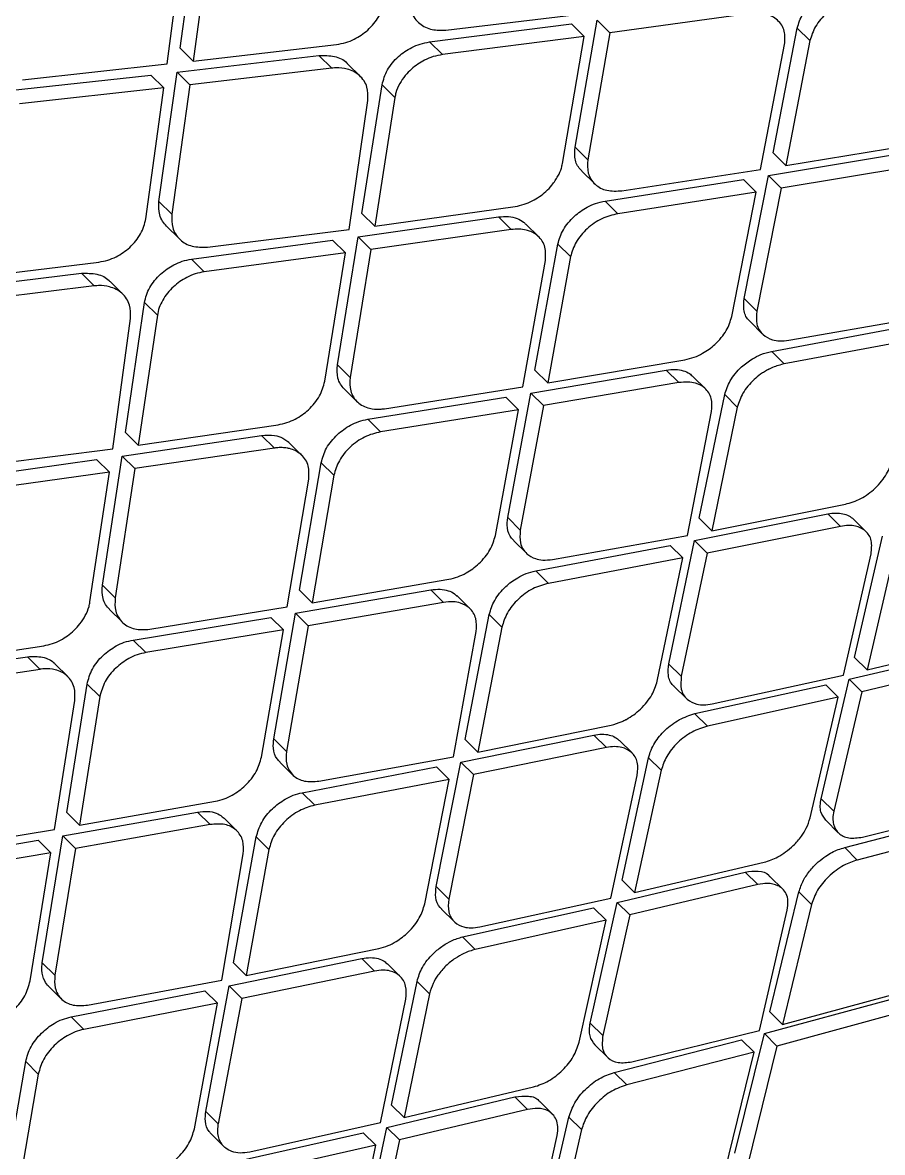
# Model space of a CAD drawing. Extents: x 525 to 613, y 487 to 635.
# Drawn here: x 538.042 to 538.995, y 581.529 to 582.781 of the extents above; entities that cross this region are included whole.
import ezdxf

# ---------------------------------------------------------------- set-up
doc = ezdxf.new("R2010")
doc.units = 0
doc.header["$MEASUREMENT"] = 0
doc.layers.add('1', color=4, linetype='Continuous')
doc.layers.add('STD TEST', color=3, linetype='Continuous')

# ---------------------------------------------------------------- blocks, each defined once
blk = doc.blocks.new('2023 VANGUARD')
at = {"layer": '1', "color": 3, "linetype": 'Continuous', "lineweight": 25}
for p, q in [((-30.7432, -9.9384), (-30.7238, -9.7928)), ((-30.7579, -9.9557), (-30.7387, -9.8099)), ((-30.7094, -9.8069), (-30.7289, -9.9525)), ((-30.4488, -9.9182), (-30.291, -9.8996)), ((-30.1108, -9.9), (-30.2669, -9.9214)), ((-30.4668, -9.9314), (-30.3095, -9.9112)), ((-30.2953, -9.9252), (-30.3095, -9.9112)), ((-30.3055, -10.0481), (-30.281, -9.9074)), ((-30.2669, -9.9214), (-30.281, -9.9074)), ((-30.2953, -9.9252), (-30.4526, -9.9454)), ((-30.3195, -10.0661), (-30.2953, -9.9252)), ((-30.2669, -9.9214), (-30.2914, -10.062)), ((-30.086, -10.0543), (-30.0592, -9.916)), ((-30.0451, -9.9299), (-30.0591, -9.916)), ((-30.7289, -9.9525), (-30.7432, -9.9384)), ((-30.7289, -9.9525), (-30.5698, -9.9341)), ((-30.4668, -9.9314), (-30.4526, -9.9454)), ((-30.0997, -10.0726), (-30.0731, -9.9341)), ((-30.0451, -9.9299), (-30.0719, -10.0682)), ((-30.7468, -9.9648), (-30.5894, -9.9464)), ((-30.5752, -9.9604), (-30.5894, -9.9464)), ((-30.918, -9.9732), (-30.7579, -9.9557)), ((-30.7668, -10.1083), (-30.7468, -9.9648)), ((-30.7468, -9.9648), (-30.7325, -9.9789)), ((-30.5752, -9.9604), (-30.7325, -9.9789)), ((-30.5435, -9.9696), (-30.5577, -9.9555)), ((-30.9357, -9.9857), (-30.7758, -9.968)), ((-30.7615, -9.9821), (-30.7758, -9.968)), ((-30.7615, -9.9821), (-30.9213, -9.9998)), ((-30.7814, -10.1273), (-30.7615, -9.9821)), ((-30.7325, -9.9789), (-30.7525, -10.1223)), ((-30.5418, -10.1215), (-30.5194, -9.9788)), ((-30.5052, -9.9929), (-30.5193, -9.9788)), ((-30.556, -10.1393), (-30.5353, -9.9962)), ((-30.5052, -9.9929), (-30.5276, -10.1355)), ((-30.2914, -10.062), (-30.3055, -10.0481)), ((-30.0719, -10.0682), (-29.9195, -10.0431)), ((-30.0909, -10.0794), (-29.9402, -10.0543)), ((-30.0719, -10.0682), (-30.086, -10.0543)), ((-30.298, -10.0745), (-30.2841, -10.0883)), ((-30.2535, -10.0963), (-30.0997, -10.0726)), ((-29.9262, -10.0682), (-30.0768, -10.0933)), ((-30.2722, -10.1077), (-30.1187, -10.0838)), ((-30.1046, -10.0977), (-30.1187, -10.0838)), ((-30.118, -10.2158), (-30.0909, -10.0794)), ((-30.0768, -10.0933), (-30.0909, -10.0794)), ((-30.1046, -10.0977), (-30.2581, -10.1217)), ((-30.1317, -10.2357), (-30.1046, -10.0977)), ((-30.0768, -10.0933), (-30.104, -10.2297)), ((-30.7525, -10.1223), (-30.7668, -10.1083)), ((-30.5276, -10.1355), (-30.372, -10.1137)), ((-30.2722, -10.1077), (-30.2581, -10.1217)), ((-30.5459, -10.1473), (-30.3905, -10.1253)), ((-30.5276, -10.1355), (-30.5418, -10.1215)), ((-30.3764, -10.1392), (-30.3905, -10.1253)), ((-30.7584, -10.1356), (-30.7442, -10.1496)), ((-30.7131, -10.1587), (-30.556, -10.1393)), ((-30.3764, -10.1392), (-30.5318, -10.1613)), ((-30.3457, -10.1473), (-30.36, -10.1332)), ((-30.7308, -10.1721), (-30.5743, -10.1512)), ((-30.5601, -10.1652), (-30.5743, -10.1512)), ((-30.569, -10.2893), (-30.5459, -10.1473)), ((-30.5318, -10.1613), (-30.5459, -10.1473)), ((-30.5601, -10.1652), (-30.7166, -10.1861)), ((-30.5829, -10.3074), (-30.5601, -10.1652)), ((-30.5318, -10.1613), (-30.5549, -10.3033)), ((-30.3499, -10.2952), (-30.3246, -10.1554)), ((-30.3105, -10.1693), (-30.3245, -10.1554)), ((-30.9917, -10.1945), (-30.8334, -10.1753)), ((-30.7166, -10.1861), (-30.7308, -10.1721)), ((-30.3635, -10.3136), (-30.3384, -10.1736)), ((-30.3105, -10.1693), (-30.3358, -10.3091)), ((-31.0093, -10.207), (-30.8528, -10.1877)), ((-30.8386, -10.2018), (-30.8528, -10.1877)), ((-30.8386, -10.2018), (-30.9951, -10.2211)), ((-30.8069, -10.2109), (-30.8211, -10.1968)), ((-30.104, -10.2297), (-30.118, -10.2158)), ((-30.8039, -10.3641), (-30.7828, -10.2202)), ((-30.7686, -10.2342), (-30.7828, -10.2202)), ((-30.818, -10.3821), (-30.7985, -10.2377)), ((-30.7686, -10.2342), (-30.7897, -10.3781)), ((-30.1115, -10.2412), (-30.0976, -10.255)), ((-30.0686, -10.262), (-29.9186, -10.2356)), ((-30.0876, -10.2743), (-29.938, -10.2464)), ((-29.924, -10.2602), (-30.0735, -10.2881)), ((-30.0875, -10.2743), (-30.0735, -10.2881)), ((-30.5549, -10.3033), (-30.569, -10.2893)), ((-30.3358, -10.3091), (-30.1839, -10.2836)), ((-30.3545, -10.3205), (-30.2043, -10.295)), ((-30.3358, -10.3091), (-30.3499, -10.2952)), ((-30.1903, -10.3089), (-30.2043, -10.295)), ((-30.1607, -10.3159), (-30.1748, -10.302)), ((-30.5615, -10.3158), (-30.5474, -10.3297)), ((-30.5168, -10.3378), (-30.3635, -10.3136)), ((-30.1903, -10.3089), (-30.3405, -10.3344)), ((-30.5352, -10.3495), (-30.3822, -10.325)), ((-30.3682, -10.3389), (-30.3822, -10.325)), ((-30.3802, -10.4584), (-30.3545, -10.3205)), ((-30.3545, -10.3205), (-30.3405, -10.3344)), ((-30.1678, -10.4592), (-30.1396, -10.3222)), ((-30.1256, -10.3361), (-30.1396, -10.3222)), ((-30.3682, -10.3389), (-30.5211, -10.3634)), ((-30.3938, -10.4784), (-30.3682, -10.3389)), ((-30.3405, -10.3344), (-30.3662, -10.4722)), ((-30.1808, -10.4782), (-30.1542, -10.3409)), ((-30.1256, -10.3361), (-30.1538, -10.473)), ((-30.5211, -10.3634), (-30.5352, -10.3495)), ((-30.8039, -10.3641), (-30.7897, -10.3781)), ((-30.7897, -10.3781), (-30.6348, -10.3556)), ((-30.8078, -10.3902), (-30.653, -10.3675)), ((-30.6389, -10.3814), (-30.653, -10.3675)), ((-30.6083, -10.3895), (-30.6224, -10.3756)), ((-30.9743, -10.4022), (-30.818, -10.3821)), ((-30.8295, -10.5335), (-30.8078, -10.3902)), ((-30.7936, -10.4042), (-30.8078, -10.3902)), ((-30.6389, -10.3814), (-30.7936, -10.4042)), ((-30.9918, -10.4159), (-30.836, -10.3942)), ((-30.8218, -10.4082), (-30.836, -10.3942)), ((-30.6109, -10.5389), (-30.587, -10.3977)), ((-30.5729, -10.4116), (-30.587, -10.3977)), ((-30.8218, -10.4082), (-30.9776, -10.4299)), ((-30.8434, -10.5518), (-30.8218, -10.4082)), ((-30.7936, -10.4042), (-30.8154, -10.5475)), ((-30.6245, -10.5574), (-30.6008, -10.416)), ((-30.5729, -10.4116), (-30.5969, -10.5528)), ((-30.1538, -10.473), (-30.0058, -10.4436)), ((-30.3662, -10.4722), (-30.3802, -10.4584)), ((-30.1729, -10.484), (-30.0252, -10.4543)), ((-30.1538, -10.473), (-30.1678, -10.4592)), ((-30.0112, -10.4682), (-30.0252, -10.4543)), ((-29.9828, -10.4741), (-29.9968, -10.4602)), ((-30.3304, -10.5049), (-30.1808, -10.4782)), ((-30.0112, -10.4682), (-30.1589, -10.4978)), ((-29.9957, -10.6133), (-29.9647, -10.4791)), ((-30.3734, -10.4841), (-30.3595, -10.4978)), ((-30.3491, -10.5174), (-30.1999, -10.4893)), ((-30.2016, -10.6204), (-30.1729, -10.484)), ((-30.1859, -10.5031), (-30.1999, -10.4893)), ((-30.1589, -10.4978), (-30.1729, -10.484)), ((-30.1859, -10.5031), (-30.3351, -10.5313)), ((-30.2144, -10.6398), (-30.1859, -10.5031)), ((-30.1589, -10.4978), (-30.1877, -10.6343)), ((-30.008, -10.633), (-29.9773, -10.4986)), ((-29.9507, -10.4929), (-29.9817, -10.6271)), ((-30.5969, -10.5528), (-30.4454, -10.5268)), ((-30.3351, -10.5313), (-30.3491, -10.5174)), ((-30.8154, -10.5475), (-30.8295, -10.5335)), ((-30.6153, -10.5644), (-30.4655, -10.5385)), ((-30.5969, -10.5528), (-30.6109, -10.5389)), ((-30.4515, -10.5524), (-30.4655, -10.5385)), ((-30.4515, -10.5524), (-30.6013, -10.5783)), ((-30.4219, -10.5595), (-30.436, -10.5455)), ((-30.8218, -10.5602), (-30.8077, -10.5741)), ((-30.7771, -10.5821), (-30.6245, -10.5574)), ((-30.6396, -10.7037), (-30.6153, -10.5644)), ((-30.6153, -10.5645), (-30.6013, -10.5783)), ((-30.4273, -10.7043), (-30.4006, -10.5659)), ((-30.3866, -10.5798), (-30.4006, -10.5659)), ((-30.7953, -10.5941), (-30.6429, -10.5691)), ((-30.6288, -10.583), (-30.6429, -10.5691)), ((-30.6013, -10.5783), (-30.6256, -10.7176)), ((-30.6288, -10.583), (-30.7812, -10.608)), ((-30.6531, -10.7238), (-30.6288, -10.583)), ((-30.4403, -10.7234), (-30.4152, -10.5847)), ((-30.3866, -10.5798), (-30.4133, -10.7182)), ((-31.0488, -10.6237), (-30.8946, -10.6005)), ((-30.7953, -10.5941), (-30.7812, -10.608)), ((-30.0014, -10.6376), (-29.8592, -10.6041)), ((-29.9817, -10.6271), (-29.838, -10.5935)), ((-31.0667, -10.636), (-30.9126, -10.6126)), ((-30.8985, -10.6266), (-30.9126, -10.6126)), ((-29.9817, -10.6271), (-29.9957, -10.6133)), ((-30.8985, -10.6266), (-31.0525, -10.65)), ((-30.8679, -10.6346), (-30.882, -10.6207)), ((-30.1877, -10.6343), (-30.2017, -10.6204)), ((-29.8453, -10.6179), (-29.9874, -10.6514)), ((-30.1534, -10.6649), (-30.008, -10.633)), ((-30.0326, -10.77), (-30.0014, -10.6376)), ((-29.9874, -10.6514), (-30.0014, -10.6376)), ((-30.8691, -10.7854), (-30.8465, -10.6429)), ((-30.8324, -10.6568), (-30.8465, -10.6429)), ((-30.1958, -10.6452), (-30.1819, -10.659)), ((-30.1728, -10.6757), (-30.0276, -10.6436)), ((-30.0136, -10.6574), (-30.0276, -10.6436)), ((-29.9874, -10.6514), (-30.0186, -10.7838)), ((-30.8826, -10.804), (-30.8602, -10.6613)), ((-30.8324, -10.6568), (-30.8551, -10.7992)), ((-30.0136, -10.6574), (-30.1588, -10.6896)), ((-30.0449, -10.7913), (-30.0136, -10.6574)), ((-30.1588, -10.6896), (-30.1728, -10.6758)), ((-30.4133, -10.7182), (-30.2656, -10.6885)), ((-30.6256, -10.7176), (-30.6396, -10.7037)), ((-30.4322, -10.7294), (-30.2848, -10.6995)), ((-30.4133, -10.7182), (-30.4273, -10.7043)), ((-30.2708, -10.7133), (-30.2848, -10.6995)), ((-30.2708, -10.7133), (-30.4182, -10.7433)), ((-30.2423, -10.7193), (-30.2563, -10.7055)), ((-30.5895, -10.7505), (-30.4403, -10.7234)), ((-30.4595, -10.8673), (-30.4322, -10.7294)), ((-30.4182, -10.7433), (-30.4322, -10.7294)), ((-30.2534, -10.8602), (-30.2239, -10.7246)), ((-30.21, -10.7384), (-30.2239, -10.7246)), ((-30.6326, -10.7297), (-30.6187, -10.7434)), ((-30.608, -10.7633), (-30.4591, -10.7347)), ((-30.4451, -10.7486), (-30.4591, -10.7347)), ((-30.21, -10.7384), (-30.2395, -10.874)), ((-30.4451, -10.7486), (-30.594, -10.7771)), ((-30.4722, -10.8866), (-30.4451, -10.7486)), ((-30.4182, -10.7433), (-30.4455, -10.8811)), ((-30.2657, -10.88), (-30.2365, -10.7441)), ((-30.608, -10.7633), (-30.594, -10.7771)), ((-30.8551, -10.7992), (-30.7042, -10.7727)), ((-30.0186, -10.7838), (-30.0326, -10.77)), ((-29.9868, -10.8126), (-29.8455, -10.7776)), ((-30.8733, -10.8112), (-30.724, -10.7847)), ((-30.8551, -10.7992), (-30.8691, -10.7854)), ((-30.71, -10.7986), (-30.724, -10.7847)), ((-30.6804, -10.8057), (-30.6945, -10.7917)), ((-30.0065, -10.8241), (-29.8656, -10.7877)), ((-31.0346, -10.8294), (-30.8826, -10.804)), ((-30.71, -10.7986), (-30.8592, -10.8251)), ((-30.0276, -10.7939), (-30.0137, -10.8077)), ((-29.8516, -10.8015), (-29.9926, -10.8379)), ((-31.0525, -10.8416), (-30.9007, -10.8159)), ((-30.8867, -10.8298), (-30.9007, -10.8159)), ((-30.8963, -10.9517), (-30.8733, -10.8112)), ((-30.8592, -10.8251), (-30.8733, -10.8112)), ((-30.6843, -10.952), (-30.6589, -10.8123)), ((-30.6449, -10.8262), (-30.6589, -10.8123)), ((-30.8592, -10.8251), (-30.8822, -10.9655)), ((-30.6449, -10.8262), (-30.6703, -10.9659)), ((-29.9926, -10.8379), (-30.0065, -10.8241)), ((-30.8867, -10.8298), (-31.0385, -10.8555)), ((-30.9097, -10.9719), (-30.8867, -10.8298)), ((-30.6972, -10.9712), (-30.6734, -10.8311)), ((-30.2395, -10.874), (-30.0958, -10.8404)), ((-30.2589, -10.8848), (-30.1168, -10.8513)), ((-30.1028, -10.865), (-30.1168, -10.8513)), ((-30.2534, -10.8602), (-30.2395, -10.874)), ((-30.1028, -10.865), (-30.2449, -10.8986)), ((-30.0753, -10.8701), (-30.0894, -10.8561)), ((-30.4456, -10.8811), (-30.4595, -10.8673)), ((-30.0896, -11.0062), (-30.0573, -10.8733)), ((-30.0433, -10.8871), (-30.0573, -10.8733)), ((-30.4301, -10.9232), (-30.2851, -10.8908)), ((-30.411, -10.9121), (-30.2657, -10.88)), ((-30.2887, -11.0186), (-30.2589, -10.8848)), ((-30.2711, -10.9046), (-30.2851, -10.8908)), ((-30.2588, -10.8848), (-30.2449, -10.8986)), ((-30.0433, -10.8871), (-30.0756, -11.02)), ((-30.4534, -10.8923), (-30.4395, -10.9061)), ((-30.2711, -10.9046), (-30.4161, -10.937)), ((-30.3009, -11.0399), (-30.2711, -10.9046)), ((-30.2449, -10.8986), (-30.2747, -11.0324)), ((-30.1011, -11.0267), (-30.0704, -10.8935)), ((-30.4161, -10.9369), (-30.4301, -10.9232)), ((-30.6703, -10.9659), (-30.523, -10.9358)), ((-30.8823, -10.9656), (-30.8963, -10.9517)), ((-30.689, -10.9774), (-30.5419, -10.9471)), ((-30.6703, -10.9659), (-30.6843, -10.952)), ((-30.5279, -10.9609), (-30.5419, -10.9471)), ((-30.4993, -10.967), (-30.5133, -10.9531)), ((-30.5279, -10.9609), (-30.675, -10.9912)), ((-30.889, -10.9779), (-30.8751, -10.9916)), ((-30.846, -10.9987), (-30.6972, -10.9712)), ((-30.715, -11.1165), (-30.689, -10.9774)), ((-30.675, -10.9912), (-30.6889, -10.9774)), ((-30.5089, -11.1094), (-30.4807, -10.9724)), ((-30.4668, -10.9862), (-30.4807, -10.9724)), ((-30.8642, -11.0118), (-30.7158, -10.9827)), ((-30.7018, -10.9966), (-30.7158, -10.9827)), ((-30.675, -10.9912), (-30.701, -11.1303)), ((-30.5212, -11.1292), (-30.4932, -10.992)), ((-30.4668, -10.9862), (-30.495, -11.1232)), ((-30.0955, -11.0303), (-29.9562, -10.9923)), ((-30.0756, -11.02), (-29.9361, -10.9822)), ((-30.7018, -10.9966), (-30.8502, -11.0256)), ((-30.7276, -11.1359), (-30.7018, -10.9966)), ((-30.8502, -11.0256), (-30.8642, -11.0118)), ((-30.0756, -11.02), (-30.0896, -11.0062)), ((-29.9423, -11.0061), (-30.0816, -11.0441)), ((-30.2747, -11.0324), (-30.2887, -11.0186)), ((-30.2425, -11.0615), (-30.1011, -11.0267)), ((-30.262, -11.0733), (-30.121, -11.037)), ((-30.1284, -11.1626), (-30.0955, -11.0303)), ((-30.107, -11.0508), (-30.121, -11.037)), ((-30.0816, -11.0441), (-30.0955, -11.0303)), ((-30.2834, -11.0428), (-30.2695, -11.0565)), ((-30.107, -11.0508), (-30.248, -11.0871)), ((-30.1396, -11.1834), (-30.107, -11.0508)), ((-30.0816, -11.0441), (-30.1144, -11.1764)), ((-30.9388, -11.2022), (-30.9146, -11.0613)), ((-30.9006, -11.0751), (-30.9146, -11.0613)), ((-30.9006, -11.0751), (-30.9248, -11.216)), ((-30.262, -11.0733), (-30.248, -11.0871)), ((-30.495, -11.1232), (-30.3514, -11.0894)), ((-30.5141, -11.1342), (-30.3721, -11.1005)), ((-30.3582, -11.1143), (-30.3721, -11.1005)), ((-30.701, -11.1303), (-30.715, -11.1165)), ((-30.495, -11.1232), (-30.5089, -11.1094)), ((-30.3582, -11.1143), (-30.5001, -11.148)), ((-30.3306, -11.1194), (-30.3446, -11.1055)), ((-30.5212, -11.1292), (-30.6662, -11.1615)), ((-30.3433, -11.2571), (-30.3123, -11.1229)), ((-30.2984, -11.1367), (-30.3123, -11.1229)), ((-30.7086, -11.1418), (-30.6947, -11.1556)), ((-30.685, -11.1729), (-30.5403, -11.1403)), ((-30.5427, -11.2692), (-30.5141, -11.1342)), ((-30.5263, -11.154), (-30.5403, -11.1403)), ((-30.5001, -11.148), (-30.5141, -11.1342)), ((-30.2984, -11.1367), (-30.3294, -11.2709)), ((-30.5263, -11.154), (-30.6711, -11.1867)), ((-30.5549, -11.2906), (-30.5263, -11.154)), ((-30.5001, -11.148), (-30.5287, -11.283)), ((-30.3549, -11.2776), (-30.3254, -11.1431))]:
    blk.add_line(p, q, dxfattribs=at)
for points, knots in [([(-26.2566, -9.0066), (-26.2864, -9.0326), (-26.3462, -9.0848), (-26.4359, -9.1634), (-26.5259, -9.2425), (-26.6162, -9.322), (-26.7068, -9.4021), (-26.7976, -9.4826), (-26.9625, -9.6292), (-27.2007, -9.8424), (-27.5634, -10.1702), (-27.9771, -10.5489), (-28.6449, -11.1694), (-29.5104, -11.9931), (-30.387, -12.8555), (-31.0802, -13.5544), (-31.5958, -14.0829), (-32.1064, -14.615), (-32.5004, -15.0325), (-32.7801, -15.3322), (-32.9483, -15.5135), (-33.1156, -15.6948), (-33.282, -15.8763), (-33.4475, -16.0578), (-33.6121, -16.2395), (-33.7759, -16.4212), (-33.9388, -16.6031), (-34.1008, -16.785), (-34.2619, -16.967), (-34.4222, -17.1491), (-34.5284, -17.2708), (-34.5815, -17.3315)], [0, 0, 0, 0, 0.010126, 0.020295, 0.030505, 0.040758, 0.051054, 0.061392, 0.071773, 0.107388, 0.142994, 0.196448, 0.250296, 0.375054, 0.500194, 0.562652, 0.625129, 0.687783, 0.750122, 0.771141, 0.792123, 0.813067, 0.833974, 0.854846, 0.875682, 0.896484, 0.917252, 0.937986, 0.958689, 0.97936, 1, 1, 1, 1]), ([(-34.2953, -16.3564), (-34.1482, -16.2012), (-33.8522, -15.8888), (-33.42, -15.4314), (-33.0101, -14.9978), (-32.6366, -14.6027), (-32.2647, -14.2094), (-31.8859, -13.8093), (-31.4915, -13.3934), (-31.1636, -13.0484), (-30.8998, -12.7711), (-30.6977, -12.5589), (-30.4946, -12.3458), (-30.2801, -12.1209), (-30.0435, -11.873), (-29.7782, -11.5954), (-29.4728, -11.2761), (-29.1252, -10.9132), (-28.7335, -10.5043), (-28.3069, -10.0592), (-27.8593, -9.5924), (-27.5544, -9.2736), (-27.4031, -9.1154)], [0, 0, 0, 0, 0.064164, 0.129134, 0.188798, 0.243179, 0.292266, 0.351199, 0.408496, 0.464259, 0.494029, 0.523343, 0.552199, 0.582361, 0.616634, 0.655054, 0.697624, 0.749251, 0.805912, 0.867594, 0.93432, 1, 1, 1, 1]), ([(-27.4288, -9.1235), (-27.4292, -9.1239), (-27.4325, -9.1273), (-27.4434, -9.1385), (-27.4824, -9.1785), (-27.6279, -9.3277), (-28.1949, -9.9075), (-29.3191, -11.0509), (-30.3201, -12.0951), (-30.8965, -12.6964)], [0, 0, 0, 0, 0.000353, 0.002828, 0.009436, 0.033986, 0.128384, 0.498019, 1, 1, 1, 1]), ([(-26.5548, -9.3729), (-26.8823, -9.6598), (-27.5372, -10.2335), (-28.505, -11.1178), (-29.4609, -12.0181), (-30.4026, -12.9353), (-31.3297, -13.8678), (-32.2405, -14.8151), (-33.1358, -15.775), (-33.7174, -16.4252), (-34.0082, -16.7503)], [0, 0, 0, 0, 0.125, 0.25, 0.375, 0.5, 0.625, 0.75, 0.875, 1, 1, 1, 1]), ([(-30.0592, -9.916), (-30.0575, -9.9107), (-30.0551, -9.9027), (-30.0476, -9.8924), (-30.0391, -9.8837), (-30.0287, -9.8765), (-30.0169, -9.8711), (-30.0099, -9.8697), (-30.0062, -9.8689)], [0, 0, 0, 0, 0.242878, 0.369315, 0.498785, 0.70823, 0.84392, 1, 1, 1, 1]), ([(-30.5698, -9.9341), (-30.5664, -9.9335), (-30.5599, -9.9324), (-30.5479, -9.9275), (-30.5371, -9.9203), (-30.5284, -9.9112), (-30.5222, -9.9023), (-30.5187, -9.8941), (-30.5172, -9.8888), (-30.5172, -9.887), (-30.5172, -9.8867)], [0, 0, 0, 0, 0.139568, 0.269362, 0.49894, 0.62573, 0.749314, 0.925684, 0.990889, 1, 1, 1, 1]), ([(-30.4881, -9.882), (-30.4883, -9.8871), (-30.4886, -9.895), (-30.4844, -9.904), (-30.478, -9.9118), (-30.4668, -9.9178), (-30.4554, -9.9188), (-30.4494, -9.9182), (-30.4488, -9.9182)], [0, 0, 0, 0, 0.2348355, 0.3640274, 0.500857, 0.7498979, 0.9724693, 1, 1, 1, 1]), ([(-29.9921, -9.8829), (-29.9981, -9.8843), (-30.0101, -9.8872), (-30.0243, -9.8969), (-30.0334, -9.9063), (-30.0409, -9.9166), (-30.0434, -9.9246), (-30.0451, -9.9299)], [0, 0, 0, 0, 0.249952, 0.49955, 0.628854, 0.755639, 1, 1, 1, 1]), ([(-30.0731, -9.9341), (-30.0728, -9.929), (-30.0722, -9.9212), (-30.0762, -9.9126), (-30.0822, -9.9054), (-30.0935, -9.8993), (-30.105, -9.8998), (-30.1108, -9.9)], [0, 0, 0, 0, 0.242007, 0.369387, 0.500771, 0.749959, 1, 1, 1, 1]), ([(-30.5194, -9.9788), (-30.5179, -9.9733), (-30.5156, -9.9649), (-30.5082, -9.9545), (-30.4996, -9.9455), (-30.4888, -9.9382), (-30.4769, -9.9332), (-30.4703, -9.932), (-30.4668, -9.9314)], [0, 0, 0, 0, 0.247374, 0.372772, 0.498999, 0.725327, 0.856709, 1, 1, 1, 1]), ([(-30.5894, -9.9464), (-30.5835, -9.9463), (-30.5718, -9.9463), (-30.5615, -9.9511), (-30.5581, -9.9552), (-30.5578, -9.9556)], [0, 0, 0, 0, 0.477531, 0.953126, 1, 1, 1, 1]), ([(-30.4526, -9.9454), (-30.4561, -9.946), (-30.4627, -9.9472), (-30.4746, -9.9522), (-30.4853, -9.9595), (-30.4943, -9.9688), (-30.5002, -9.9777), (-30.504, -9.9859), (-30.5049, -9.9911), (-30.5052, -9.9929)], [0, 0, 0, 0, 0.143006, 0.274097, 0.499816, 0.625476, 0.769244, 0.921199, 1, 1, 1, 1]), ([(-30.5353, -9.9962), (-30.5351, -9.9911), (-30.5349, -9.9832), (-30.5393, -9.9742), (-30.5458, -9.9665), (-30.5564, -9.961), (-30.5673, -9.9598), (-30.5732, -9.9602), (-30.5746, -9.9604), (-30.575, -9.9604), (-30.5751, -9.9604), (-30.5751, -9.9604), (-30.5752, -9.9604), (-30.5752, -9.9604)], [0, 0, 0, 0, 0.236144, 0.364918, 0.500616, 0.749562, 0.936411, 0.983685, 0.995713, 0.998824, 0.999654, 0.999959, 1, 1, 1, 1]), ([(-30.2978, -10.0743), (-30.2989, -10.0733), (-30.303, -10.0693), (-30.3064, -10.0604), (-30.3058, -10.0518), (-30.3055, -10.0481)], [0, 0, 0, 0, 0.16339, 0.633086, 1, 1, 1, 1]), ([(-30.2914, -10.062), (-30.2917, -10.0671), (-30.2921, -10.0749), (-30.2882, -10.0836), (-30.2821, -10.091), (-30.2708, -10.0971), (-30.2593, -10.0966), (-30.2535, -10.0963)], [0, 0, 0, 0, 0.238004, 0.36642, 0.500855, 0.750104, 1, 1, 1, 1]), ([(-30.372, -10.1137), (-30.3686, -10.113), (-30.3622, -10.1117), (-30.3504, -10.1066), (-30.3396, -10.0992), (-30.3303, -10.0894), (-30.3244, -10.0805), (-30.3207, -10.0725), (-30.3198, -10.0678), (-30.3195, -10.0661)], [0, 0, 0, 0, 0.140962, 0.268692, 0.501235, 0.625931, 0.787416, 0.924719, 1, 1, 1, 1]), ([(-30.7583, -10.1355), (-30.7599, -10.1337), (-30.7632, -10.1301), (-30.7671, -10.1212), (-30.7669, -10.1133), (-30.7668, -10.1083)], [0, 0, 0, 0, 0.249385, 0.519243, 1, 1, 1, 1]), ([(-30.3246, -10.1554), (-30.323, -10.15), (-30.3206, -10.1418), (-30.3131, -10.1315), (-30.3047, -10.1226), (-30.2942, -10.1152), (-30.2824, -10.1099), (-30.2757, -10.1085), (-30.2722, -10.1077)], [0, 0, 0, 0, 0.245065, 0.371119, 0.49918, 0.717292, 0.85067, 1, 1, 1, 1]), ([(-30.8334, -10.1753), (-30.8301, -10.1747), (-30.8237, -10.1735), (-30.8118, -10.1686), (-30.801, -10.1612), (-30.7923, -10.1519), (-30.787, -10.144), (-30.7831, -10.1356), (-30.782, -10.13), (-30.7814, -10.1273)], [0, 0, 0, 0, 0.13763, 0.266776, 0.498937, 0.625308, 0.750813, 0.875645, 1, 1, 1, 1]), ([(-30.7525, -10.1223), (-30.7527, -10.1274), (-30.7529, -10.1354), (-30.7487, -10.1445), (-30.7422, -10.1523), (-30.7306, -10.159), (-30.7189, -10.1588), (-30.7131, -10.1587)], [0, 0, 0, 0, 0.232774, 0.362593, 0.501139, 0.750349, 1, 1, 1, 1]), ([(-30.3905, -10.1253), (-30.3866, -10.125), (-30.3792, -10.1243), (-30.3698, -10.1267), (-30.3635, -10.1298), (-30.3609, -10.1326), (-30.3602, -10.1334)], [0, 0, 0, 0, 0.3174729, 0.6126905, 0.8856571, 1, 1, 1, 1]), ([(-30.2581, -10.1217), (-30.2641, -10.1232), (-30.276, -10.1261), (-30.29, -10.1359), (-30.299, -10.1454), (-30.3064, -10.1557), (-30.3089, -10.1639), (-30.3105, -10.1693)], [0, 0, 0, 0, 0.249809, 0.49946, 0.627416, 0.753729, 1, 1, 1, 1]), ([(-30.3384, -10.1736), (-30.3381, -10.1685), (-30.3377, -10.1606), (-30.3416, -10.1519), (-30.3467, -10.1458), (-30.353, -10.1419), (-30.3628, -10.1385), (-30.3706, -10.1389), (-30.3764, -10.1392)], [0, 0, 0, 0, 0.239703, 0.367481, 0.500284, 0.664173, 0.750259, 1, 1, 1, 1]), ([(-30.7828, -10.2202), (-30.7822, -10.2174), (-30.7811, -10.2118), (-30.7772, -10.2035), (-30.7718, -10.1956), (-30.7633, -10.1864), (-30.7526, -10.179), (-30.7407, -10.174), (-30.7342, -10.1727), (-30.7308, -10.1721)], [0, 0, 0, 0, 0.125032, 0.249946, 0.374919, 0.50007, 0.72923, 0.859501, 1, 1, 1, 1]), ([(-30.8528, -10.1877), (-30.8469, -10.1877), (-30.8352, -10.1876), (-30.8249, -10.1924), (-30.8215, -10.1966), (-30.8212, -10.1969)], [0, 0, 0, 0, 0.478204, 0.955121, 1, 1, 1, 1]), ([(-30.7166, -10.1861), (-30.72, -10.1868), (-30.7265, -10.188), (-30.7383, -10.193), (-30.749, -10.2004), (-30.7576, -10.2096), (-30.7629, -10.2175), (-30.7669, -10.2258), (-30.768, -10.2314), (-30.7686, -10.2342)], [0, 0, 0, 0, 0.14044, 0.270629, 0.499548, 0.624447, 0.749598, 0.874725, 1, 1, 1, 1]), ([(-30.7985, -10.2377), (-30.7984, -10.2326), (-30.7983, -10.2247), (-30.8026, -10.2156), (-30.8092, -10.2079), (-30.8198, -10.2023), (-30.8307, -10.2012), (-30.8365, -10.2015), (-30.8381, -10.2017), (-30.8385, -10.2018), (-30.8386, -10.2018)], [0, 0, 0, 0, 0.234063, 0.363375, 0.500649, 0.749566, 0.933318, 0.98136, 0.998096, 1, 1, 1, 1]), ([(-30.1114, -10.2411), (-30.112, -10.2405), (-30.1158, -10.2372), (-30.1192, -10.2288), (-30.1184, -10.2199), (-30.118, -10.2158)], [0, 0, 0, 0, 0.100537, 0.58422, 1, 1, 1, 1]), ([(-30.1839, -10.2836), (-30.1804, -10.2827), (-30.1737, -10.2812), (-30.1621, -10.2757), (-30.1517, -10.2682), (-30.1432, -10.2592), (-30.1358, -10.2489), (-30.1334, -10.2409), (-30.1317, -10.2357)], [0, 0, 0, 0, 0.151565, 0.28557, 0.50008, 0.63195, 0.759375, 1, 1, 1, 1]), ([(-30.104, -10.2297), (-30.1044, -10.2346), (-30.1051, -10.2422), (-30.1015, -10.2506), (-30.0962, -10.2571), (-30.0883, -10.2613), (-30.0784, -10.2631), (-30.072, -10.2624), (-30.0686, -10.262)], [0, 0, 0, 0, 0.241944, 0.369022, 0.499868, 0.714172, 0.848246, 1, 1, 1, 1]), ([(-30.1396, -10.3222), (-30.1379, -10.317), (-30.1354, -10.3091), (-30.128, -10.2988), (-30.12, -10.2902), (-30.1102, -10.283), (-30.0987, -10.277), (-30.0915, -10.2752), (-30.0876, -10.2743)], [0, 0, 0, 0, 0.241763, 0.368671, 0.499274, 0.690602, 0.830641, 1, 1, 1, 1]), ([(-30.5614, -10.3157), (-30.5628, -10.3141), (-30.566, -10.3107), (-30.5696, -10.3021), (-30.5692, -10.2943), (-30.569, -10.2893)], [0, 0, 0, 0, 0.242504, 0.512398, 1, 1, 1, 1]), ([(-30.0735, -10.2881), (-30.0778, -10.2892), (-30.0833, -10.2906), (-30.0889, -10.2932), (-30.0904, -10.2939), (-30.0908, -10.2941), (-30.0909, -10.2942), (-30.0909, -10.2942), (-30.0909, -10.2942), (-30.091, -10.2942), (-30.0911, -10.2943), (-30.0912, -10.2944), (-30.0916, -10.2946), (-30.0923, -10.2949), (-30.0936, -10.2957), (-30.0962, -10.2972), (-30.1009, -10.3003), (-30.1073, -10.3055), (-30.114, -10.3126), (-30.1214, -10.3229), (-30.1239, -10.3309), (-30.1256, -10.3361)], [0, 0, 0, 0, 0.185354, 0.233077, 0.245627, 0.250089, 0.250633, 0.250647, 0.250669, 0.251224, 0.252335, 0.254552, 0.258975, 0.267772, 0.285165, 0.319156, 0.383945, 0.500727, 0.631057, 0.757961, 1, 1, 1, 1]), ([(-30.5549, -10.3033), (-30.5551, -10.3083), (-30.5555, -10.3162), (-30.5515, -10.325), (-30.5454, -10.3325), (-30.5352, -10.3377), (-30.5244, -10.3386), (-30.5186, -10.338), (-30.517, -10.3378), (-30.5168, -10.3378)], [0, 0, 0, 0, 0.235338, 0.364273, 0.500454, 0.749487, 0.929885, 0.992857, 1, 1, 1, 1]), ([(-30.2043, -10.295), (-30.2009, -10.2946), (-30.1942, -10.2938), (-30.1856, -10.2954), (-30.179, -10.2982), (-30.1761, -10.301), (-30.1749, -10.3021)], [0, 0, 0, 0, 0.289387, 0.564143, 0.824292, 1, 1, 1, 1]), ([(-30.6348, -10.3556), (-30.6315, -10.3549), (-30.6251, -10.3536), (-30.6134, -10.3484), (-30.6027, -10.341), (-30.5941, -10.3317), (-30.5868, -10.3212), (-30.5845, -10.3129), (-30.5829, -10.3074)], [0, 0, 0, 0, 0.139704, 0.269705, 0.499793, 0.62758, 0.753665, 1, 1, 1, 1]), ([(-30.1542, -10.3409), (-30.1538, -10.3359), (-30.1533, -10.3283), (-30.157, -10.32), (-30.1623, -10.3137), (-30.1703, -10.3095), (-30.1804, -10.3078), (-30.1868, -10.3085), (-30.1903, -10.3089)], [0, 0, 0, 0, 0.244048, 0.370598, 0.499861, 0.713816, 0.84798, 1, 1, 1, 1]), ([(-30.587, -10.3977), (-30.5854, -10.3922), (-30.5831, -10.3839), (-30.5758, -10.3735), (-30.5673, -10.3644), (-30.5568, -10.3569), (-30.5451, -10.3516), (-30.5386, -10.3502), (-30.5352, -10.3495)], [0, 0, 0, 0, 0.247316, 0.373077, 0.49979, 0.723995, 0.855622, 1, 1, 1, 1]), ([(-30.5211, -10.3634), (-30.5271, -10.3649), (-30.539, -10.368), (-30.5554, -10.3798), (-30.5681, -10.3951), (-30.5713, -10.4061), (-30.5729, -10.4116)], [0, 0, 0, 0, 0.250055, 0.49997, 0.751529, 1, 1, 1, 1]), ([(-30.653, -10.3675), (-30.6481, -10.3672), (-30.6396, -10.3666), (-30.6305, -10.3697), (-30.6258, -10.3726), (-30.6238, -10.3743), (-30.6229, -10.375), (-30.6227, -10.3754), (-30.6225, -10.3757)], [0, 0, 0, 0, 0.407513, 0.704273, 0.889679, 0.955427, 0.96336, 1, 1, 1, 1]), ([(-30.6008, -10.416), (-30.6005, -10.4109), (-30.6001, -10.403), (-30.6041, -10.3942), (-30.6103, -10.3868), (-30.6175, -10.3831), (-30.6234, -10.3817), (-30.626, -10.3812), (-30.6304, -10.3808), (-30.635, -10.3809), (-30.6379, -10.3813), (-30.6386, -10.3814), (-30.6389, -10.3814), (-30.6389, -10.3814), (-30.6389, -10.3814)], [0, 0, 0, 0, 0.237345, 0.365679, 0.500188, 0.748974, 0.764455, 0.790559, 0.874583, 0.967216, 0.991098, 0.997421, 0.999706, 1, 1, 1, 1]), ([(-30.0058, -10.4436), (-30, -10.4419), (-29.9885, -10.4384), (-29.9746, -10.4281), (-29.9655, -10.4183), (-29.9582, -10.4079), (-29.9556, -10.4003), (-29.954, -10.3954)], [0, 0, 0, 0, 0.249789, 0.499433, 0.638658, 0.768648, 1, 1, 1, 1]), ([(-25.4146, -10.4282), (-25.7372, -10.6679), (-26.3791, -11.1448), (-27.2948, -11.9177), (-28.1843, -12.7094), (-29.0476, -13.5262), (-29.8857, -14.3564), (-30.7025, -15.1973), (-31.4896, -16.0589), (-32.2522, -16.9521), (-32.7261, -17.5775), (-32.9643, -17.8919)], [0, 0, 0, 0, 0.113392, 0.225638, 0.337341, 0.448782, 0.560233, 0.669481, 0.778832, 0.888788, 1, 1, 1, 1]), ([(-30.0252, -10.4543), (-30.0222, -10.4539), (-30.0163, -10.453), (-30.0085, -10.4539), (-30.0017, -10.4561), (-29.9984, -10.4589), (-29.9968, -10.4602)], [0, 0, 0, 0, 0.259188, 0.512856, 0.76104, 1, 1, 1, 1]), ([(-30.3732, -10.4839), (-30.3741, -10.4831), (-30.378, -10.4795), (-30.3813, -10.4708), (-30.3805, -10.4622), (-30.3802, -10.4584)], [0, 0, 0, 0, 0.1429, 0.6159085, 1, 1, 1, 1]), ([(-30.4454, -10.5268), (-30.4421, -10.526), (-30.4357, -10.5245), (-30.4241, -10.519), (-30.4136, -10.5114), (-30.4051, -10.5022), (-30.3978, -10.4918), (-30.3954, -10.4837), (-30.3938, -10.4784)], [0, 0, 0, 0, 0.144189, 0.275731, 0.500017, 0.629957, 0.756752, 1, 1, 1, 1]), ([(-30.3662, -10.4722), (-30.3665, -10.4772), (-30.3671, -10.4849), (-30.3635, -10.4933), (-30.3584, -10.4996), (-30.3508, -10.504), (-30.3409, -10.506), (-30.3341, -10.5053), (-30.3304, -10.5049)], [0, 0, 0, 0, 0.239149, 0.366928, 0.499874, 0.695508, 0.834244, 1, 1, 1, 1]), ([(-29.9773, -10.4986), (-29.9767, -10.4935), (-29.9757, -10.4835), (-29.9825, -10.4727), (-29.9924, -10.4679), (-30.0023, -10.4668), (-30.0082, -10.4677), (-30.0112, -10.4682)], [0, 0, 0, 0, 0.251604, 0.499109, 0.733106, 0.862559, 1, 1, 1, 1]), ([(-30.4006, -10.5659), (-30.399, -10.5606), (-30.3966, -10.5526), (-30.3893, -10.5422), (-30.3811, -10.5332), (-30.3709, -10.5257), (-30.3594, -10.52), (-30.3527, -10.5183), (-30.3491, -10.5174)], [0, 0, 0, 0, 0.243895, 0.370125, 0.498892, 0.70956, 0.844909, 1, 1, 1, 1]), ([(-30.8217, -10.5601), (-30.8232, -10.5584), (-30.8264, -10.555), (-30.83, -10.5463), (-30.8297, -10.5385), (-30.8295, -10.5335)], [0, 0, 0, 0, 0.247612, 0.518287, 1, 1, 1, 1]), ([(-30.4655, -10.5385), (-30.4619, -10.5381), (-30.455, -10.5373), (-30.4461, -10.5391), (-30.4398, -10.5419), (-30.4371, -10.5447), (-30.4362, -10.5457)], [0, 0, 0, 0, 0.304994, 0.590974, 0.857944, 1, 1, 1, 1]), ([(-30.3351, -10.5313), (-30.3409, -10.5329), (-30.3526, -10.5362), (-30.3663, -10.5464), (-30.3752, -10.5559), (-30.3825, -10.5664), (-30.385, -10.5745), (-30.3866, -10.5798)], [0, 0, 0, 0, 0.249813, 0.499483, 0.628077, 0.754584, 1, 1, 1, 1]), ([(-30.8946, -10.6005), (-30.8914, -10.5998), (-30.8851, -10.5985), (-30.8734, -10.5933), (-30.8628, -10.5857), (-30.8539, -10.576), (-30.8481, -10.5669), (-30.8445, -10.5587), (-30.8436, -10.5535), (-30.8434, -10.5518)], [0, 0, 0, 0, 0.137054, 0.266067, 0.499167, 0.625391, 0.770096, 0.921262, 1, 1, 1, 1]), ([(-30.8154, -10.5475), (-30.8156, -10.5525), (-30.816, -10.5604), (-30.812, -10.5693), (-30.8057, -10.5769), (-30.7943, -10.5831), (-30.7829, -10.5825), (-30.7771, -10.5822)], [0, 0, 0, 0, 0.232695, 0.362483, 0.500961, 0.750269, 1, 1, 1, 1]), ([(-30.4152, -10.5847), (-30.4148, -10.5797), (-30.4143, -10.572), (-30.4181, -10.5637), (-30.4233, -10.5574), (-30.4311, -10.5532), (-30.441, -10.5512), (-30.4478, -10.5519), (-30.4515, -10.5524)], [0, 0, 0, 0, 0.241454, 0.36865, 0.499853, 0.697308, 0.835596, 1, 1, 1, 1]), ([(-30.8465, -10.6429), (-30.845, -10.6373), (-30.8419, -10.6262), (-30.8297, -10.611), (-30.8166, -10.6015), (-30.805, -10.5962), (-30.7986, -10.5948), (-30.7953, -10.5941)], [0, 0, 0, 0, 0.249516, 0.499235, 0.728401, 0.858997, 1, 1, 1, 1]), ([(-30.9126, -10.6126), (-30.9069, -10.6124), (-30.8954, -10.612), (-30.8855, -10.6165), (-30.8823, -10.6205), (-30.8821, -10.6208)], [0, 0, 0, 0, 0.481022, 0.961213, 1, 1, 1, 1]), ([(-30.7812, -10.608), (-30.7845, -10.6087), (-30.7909, -10.6101), (-30.8025, -10.6155), (-30.8156, -10.6249), (-30.8278, -10.6401), (-30.8309, -10.6512), (-30.8324, -10.6568)], [0, 0, 0, 0, 0.141035, 0.271651, 0.500816, 0.750106, 1, 1, 1, 1]), ([(-30.8602, -10.6613), (-30.86, -10.6562), (-30.8596, -10.6483), (-30.8637, -10.6394), (-30.8699, -10.6319), (-30.8802, -10.6266), (-30.8908, -10.6257), (-30.8965, -10.6262), (-30.898, -10.6265), (-30.8984, -10.6265), (-30.8985, -10.6265), (-30.8985, -10.6266)], [0, 0, 0, 0, 0.234802, 0.363874, 0.500455, 0.749353, 0.934437, 0.98223, 0.994869, 0.999421, 1, 1, 1, 1]), ([(-30.1957, -10.6451), (-30.196, -10.6449), (-30.1995, -10.6421), (-30.203, -10.634), (-30.2021, -10.6248), (-30.2016, -10.6204)], [0, 0, 0, 0, 0.050616, 0.548272, 1, 1, 1, 1]), ([(-30.2656, -10.6885), (-30.2616, -10.6874), (-30.256, -10.6858), (-30.2504, -10.683), (-30.2432, -10.6791), (-30.2347, -10.6729), (-30.2257, -10.6631), (-30.2184, -10.6527), (-30.216, -10.6448), (-30.2144, -10.6398)], [0, 0, 0, 0, 0.179342, 0.242906, 0.250511, 0.499903, 0.635214, 0.763828, 1, 1, 1, 1]), ([(-30.1877, -10.6343), (-30.1881, -10.6393), (-30.1891, -10.6494), (-30.1822, -10.6603), (-30.1724, -10.6652), (-30.1625, -10.6663), (-30.1566, -10.6654), (-30.1534, -10.6649)], [0, 0, 0, 0, 0.24561, 0.499102, 0.727427, 0.858299, 1, 1, 1, 1]), ([(-30.2239, -10.7246), (-30.2232, -10.7218), (-30.2216, -10.7163), (-30.2161, -10.7056), (-30.2059, -10.6933), (-30.1899, -10.6812), (-30.1785, -10.6776), (-30.1728, -10.6757)], [0, 0, 0, 0, 0.132817, 0.260202, 0.497698, 0.74873, 1, 1, 1, 1]), ([(-30.1588, -10.6896), (-30.1645, -10.6914), (-30.1759, -10.6949), (-30.1896, -10.7053), (-30.1985, -10.7151), (-30.2058, -10.7255), (-30.2083, -10.7333), (-30.21, -10.7384)], [0, 0, 0, 0, 0.249798, 0.499562, 0.633636, 0.76193, 1, 1, 1, 1]), ([(-30.6324, -10.7295), (-30.6336, -10.7283), (-30.6376, -10.7242), (-30.6406, -10.7153), (-30.6399, -10.7071), (-30.6396, -10.7037)], [0, 0, 0, 0, 0.201592, 0.659808, 1, 1, 1, 1]), ([(-30.2848, -10.6995), (-30.2817, -10.699), (-30.2755, -10.6981), (-30.2674, -10.6991), (-30.2609, -10.7015), (-30.2578, -10.7043), (-30.2564, -10.7056)], [0, 0, 0, 0, 0.271319, 0.533679, 0.787099, 1, 1, 1, 1]), ([(-30.2365, -10.7441), (-30.236, -10.739), (-30.2351, -10.7289), (-30.2419, -10.7181), (-30.2517, -10.7131), (-30.2616, -10.7119), (-30.2677, -10.7128), (-30.2708, -10.7133)], [0, 0, 0, 0, 0.248726, 0.499126, 0.726658, 0.857717, 1, 1, 1, 1]), ([(-30.7042, -10.7727), (-30.7009, -10.772), (-30.6947, -10.7705), (-30.6832, -10.765), (-30.6727, -10.7573), (-30.6642, -10.748), (-30.657, -10.7374), (-30.6547, -10.7292), (-30.6531, -10.7238)], [0, 0, 0, 0, 0.139623, 0.26964, 0.499965, 0.628179, 0.754412, 1, 1, 1, 1]), ([(-30.6256, -10.7176), (-30.6259, -10.7225), (-30.6264, -10.7302), (-30.6227, -10.7387), (-30.6169, -10.7459), (-30.6062, -10.7517), (-30.5951, -10.7509), (-30.5895, -10.7505)], [0, 0, 0, 0, 0.236372, 0.365175, 0.500754, 0.750147, 1, 1, 1, 1]), ([(-30.6589, -10.8123), (-30.6573, -10.8069), (-30.6541, -10.7959), (-30.642, -10.781), (-30.6292, -10.7714), (-30.6177, -10.7657), (-30.6113, -10.7641), (-30.608, -10.7633)], [0, 0, 0, 0, 0.247254, 0.499029, 0.720607, 0.853183, 1, 1, 1, 1]), ([(-30.594, -10.7771), (-30.5998, -10.7788), (-30.6114, -10.7822), (-30.6275, -10.7943), (-30.6401, -10.8097), (-30.6433, -10.8207), (-30.6449, -10.8262)], [0, 0, 0, 0, 0.250046, 0.500074, 0.751781, 1, 1, 1, 1]), ([(-30.0273, -10.7936), (-30.0295, -10.7909), (-30.0331, -10.7865), (-30.0339, -10.7778), (-30.033, -10.7726), (-30.0326, -10.77)], [0, 0, 0, 0, 0.4581214, 0.7271116, 1, 1, 1, 1]), ([(-30.724, -10.7847), (-30.7202, -10.7843), (-30.7128, -10.7834), (-30.7036, -10.7856), (-30.6976, -10.7886), (-30.6953, -10.7912), (-30.6947, -10.7919)], [0, 0, 0, 0, 0.32616, 0.627345, 0.903533, 1, 1, 1, 1]), ([(-30.0958, -10.8404), (-30.0907, -10.8387), (-30.0826, -10.8361), (-30.0717, -10.829), (-30.0627, -10.8215), (-30.0548, -10.8124), (-30.0482, -10.8019), (-30.0461, -10.7951), (-30.0449, -10.7913)], [0, 0, 0, 0, 0.226957, 0.357915, 0.50015, 0.675928, 0.817966, 1, 1, 1, 1]), ([(-30.0186, -10.7838), (-30.0191, -10.7864), (-30.02, -10.7916), (-30.0189, -10.8005), (-30.0139, -10.8091), (-30.0025, -10.8147), (-29.9921, -10.8133), (-29.9868, -10.8126)], [0, 0, 0, 0, 0.133166, 0.261119, 0.500361, 0.749179, 1, 1, 1, 1]), ([(-30.6734, -10.8311), (-30.6731, -10.8261), (-30.6727, -10.8185), (-30.6765, -10.81), (-30.6824, -10.803), (-30.6933, -10.7973), (-30.7044, -10.7981), (-30.71, -10.7986)], [0, 0, 0, 0, 0.238975, 0.367116, 0.500718, 0.750093, 1, 1, 1, 1]), ([(-30.0573, -10.8733), (-30.0559, -10.869), (-30.0532, -10.8608), (-30.0451, -10.8493), (-30.0364, -10.8402), (-30.0261, -10.8322), (-30.0159, -10.8268), (-30.009, -10.8248), (-30.0065, -10.8241)], [0, 0, 0, 0, 0.206381, 0.389639, 0.549713, 0.68655, 0.889699, 1, 1, 1, 1]), ([(-29.9926, -10.8379), (-29.9976, -10.8396), (-30.0056, -10.8423), (-30.0165, -10.8494), (-30.0269, -10.8582), (-30.0378, -10.8714), (-30.0415, -10.8819), (-30.0433, -10.8871)], [0, 0, 0, 0, 0.227872, 0.358926, 0.501082, 0.750487, 1, 1, 1, 1]), ([(-30.1168, -10.8513), (-30.1119, -10.8506), (-30.1019, -10.8493), (-30.0924, -10.852), (-30.0901, -10.8559), (-30.0898, -10.8565)], [0, 0, 0, 0, 0.453214, 0.922684, 1, 1, 1, 1]), ([(-30.0704, -10.8935), (-30.0698, -10.89), (-30.0689, -10.8834), (-30.071, -10.8754), (-30.075, -10.8697), (-30.0817, -10.8653), (-30.0909, -10.8633), (-30.0992, -10.8645), (-30.1028, -10.865)], [0, 0, 0, 0, 0.175694, 0.336945, 0.483743, 0.616085, 0.836602, 1, 1, 1, 1]), ([(-30.4533, -10.8922), (-30.4539, -10.8916), (-30.4575, -10.8885), (-30.4608, -10.8802), (-30.4599, -10.8714), (-30.4595, -10.8673)], [0, 0, 0, 0, 0.096586, 0.582693, 1, 1, 1, 1]), ([(-30.523, -10.9358), (-30.5196, -10.9349), (-30.5132, -10.9332), (-30.5019, -10.9274), (-30.4917, -10.9196), (-30.4834, -10.9103), (-30.4762, -10.8998), (-30.4738, -10.8918), (-30.4722, -10.8866)], [0, 0, 0, 0, 0.148761, 0.281855, 0.500179, 0.632364, 0.759897, 1, 1, 1, 1]), ([(-30.4456, -10.8811), (-30.446, -10.8861), (-30.4467, -10.8937), (-30.4432, -10.9019), (-30.4381, -10.9082), (-30.4304, -10.9122), (-30.4206, -10.9135), (-30.4143, -10.9126), (-30.411, -10.9121)], [0, 0, 0, 0, 0.241658, 0.368786, 0.499769, 0.714698, 0.848659, 1, 1, 1, 1]), ([(-24.9408, -10.9166), (-25.0731, -11.004), (-25.3406, -11.1805), (-25.7398, -11.4588), (-26.1419, -11.7506), (-26.5459, -12.0569), (-26.94, -12.3686), (-27.3913, -12.7403), (-27.9037, -13.1831), (-28.49, -13.719), (-29.0089, -14.2196), (-29.452, -14.6653), (-29.8107, -15.0385), (-30.1521, -15.4062), (-30.4762, -15.7679), (-30.7928, -16.1342), (-31.1698, -16.5871), (-31.5985, -17.1306), (-32.0622, -17.7557), (-32.3496, -18.1776), (-32.4913, -18.3855)], [0, 0, 0, 0, 0.044709, 0.090349, 0.13691, 0.184379, 0.232745, 0.277954, 0.348418, 0.422679, 0.500679, 0.550525, 0.598903, 0.645795, 0.691185, 0.735062, 0.781563, 0.856423, 0.929252, 1, 1, 1, 1]), ([(-30.4807, -10.9724), (-30.4791, -10.9672), (-30.4767, -10.9592), (-30.4694, -10.9488), (-30.462, -10.9404), (-30.4527, -10.933), (-30.4416, -10.9265), (-30.4342, -10.9243), (-30.4301, -10.9231)], [0, 0, 0, 0, 0.241932, 0.368876, 0.499454, 0.67335, 0.817689, 1, 1, 1, 1]), ([(-30.4161, -10.9369), (-30.4203, -10.9382), (-30.4278, -10.9404), (-30.439, -10.947), (-30.4491, -10.9551), (-30.4573, -10.9648), (-30.4638, -10.9754), (-30.4657, -10.9824), (-30.4668, -10.9862)], [0, 0, 0, 0, 0.186787, 0.332584, 0.500308, 0.67834, 0.821089, 1, 1, 1, 1]), ([(-30.889, -10.9779), (-30.889, -10.9778), (-30.8911, -10.9764), (-30.8944, -10.9707), (-30.8972, -10.9619), (-30.8965, -10.9545), (-30.8963, -10.9517)], [0, 0, 0, 0, 0.009772, 0.289634, 0.725794, 1, 1, 1, 1]), ([(-30.5419, -10.9471), (-30.5386, -10.9466), (-30.5321, -10.9456), (-30.5238, -10.9469), (-30.5174, -10.9494), (-30.5146, -10.9522), (-30.5134, -10.9533)], [0, 0, 0, 0, 0.287114, 0.560797, 0.821053, 1, 1, 1, 1]), ([(-30.8823, -10.9656), (-30.8825, -10.9705), (-30.883, -10.9781), (-30.8793, -10.9868), (-30.8735, -10.9941), (-30.8626, -10.9999), (-30.8515, -10.9991), (-30.846, -10.9987)], [0, 0, 0, 0, 0.232661, 0.362409, 0.500805, 0.750204, 1, 1, 1, 1]), ([(-30.4932, -10.992), (-30.4928, -10.9869), (-30.492, -10.9767), (-30.4988, -10.9659), (-30.5085, -10.9609), (-30.5183, -10.9595), (-30.5246, -10.9604), (-30.5279, -10.9609)], [0, 0, 0, 0, 0.245586, 0.49912, 0.715711, 0.849499, 1, 1, 1, 1]), ([(-30.9602, -11.0214), (-30.9571, -11.0206), (-30.951, -11.0191), (-30.9395, -11.0137), (-30.9265, -11.0039), (-30.9143, -10.9885), (-30.9112, -10.9774), (-30.9097, -10.9719)], [0, 0, 0, 0, 0.136588, 0.265698, 0.500576, 0.751964, 1, 1, 1, 1]), ([(-30.9146, -11.0613), (-30.9131, -11.0558), (-30.91, -11.0447), (-30.9016, -11.0343), (-30.8927, -11.0255), (-30.8851, -11.0198), (-30.8737, -11.0141), (-30.8674, -11.0126), (-30.8642, -11.0118)], [0, 0, 0, 0, 0.248838, 0.498577, 0.498647, 0.726405, 0.857582, 1, 1, 1, 1]), ([(-30.8502, -11.0256), (-30.8534, -11.0264), (-30.8596, -11.028), (-30.871, -11.0336), (-30.8838, -11.0433), (-30.8959, -11.0585), (-30.899, -11.0696), (-30.9006, -11.0751)], [0, 0, 0, 0, 0.1418523, 0.2727564, 0.5008393, 0.7498158, 1, 1, 1, 1]), ([(-30.2832, -11.0426), (-30.2856, -11.0396), (-30.2905, -11.0334), (-30.2893, -11.0237), (-30.2887, -11.0186)], [0, 0, 0, 0, 0.477752, 1, 1, 1, 1]), ([(-30.2747, -11.0324), (-30.2752, -11.0375), (-30.2763, -11.0474), (-30.2697, -11.0579), (-30.2583, -11.0636), (-30.2478, -11.0622), (-30.2425, -11.0615)], [0, 0, 0, 0, 0.256138, 0.499736, 0.746349, 1, 1, 1, 1]), ([(-30.3721, -11.1005), (-30.3671, -11.0999), (-30.3569, -11.0986), (-30.3474, -11.1015), (-30.3452, -11.1054), (-30.3449, -11.1058)], [0, 0, 0, 0, 0.468133, 0.942609, 1, 1, 1, 1]), ([(-30.7084, -11.1416), (-30.7094, -11.1407), (-30.7132, -11.137), (-30.7161, -11.1285), (-30.7153, -11.1201), (-30.715, -11.1165)], [0, 0, 0, 0, 0.164406, 0.633417, 1, 1, 1, 1]), ([(-30.3254, -11.1431), (-30.3249, -11.1398), (-30.324, -11.1333), (-30.3261, -11.1254), (-30.3299, -11.1196), (-30.3364, -11.1148), (-30.3458, -11.1125), (-30.3544, -11.1137), (-30.3582, -11.1143)], [0, 0, 0, 0, 0.168715, 0.324986, 0.468809, 0.600179, 0.824707, 1, 1, 1, 1]), ([(-30.7779, -11.1856), (-30.7747, -11.1847), (-30.7686, -11.1831), (-30.7574, -11.1773), (-30.747, -11.1694), (-30.7387, -11.1599), (-30.7315, -11.1493), (-30.7291, -11.1412), (-30.7276, -11.1359)], [0, 0, 0, 0, 0.140251, 0.27051, 0.50011, 0.62976, 0.756466, 1, 1, 1, 1]), ([(-30.6662, -11.1615), (-30.6698, -11.1621), (-30.6769, -11.1632), (-30.6859, -11.1614), (-30.6927, -11.1578), (-30.6986, -11.1515), (-30.7022, -11.1424), (-30.7014, -11.134), (-30.701, -11.1303)], [0, 0, 0, 0, 0.168114, 0.323976, 0.467574, 0.598897, 0.823806, 1, 1, 1, 1])]:
    blk.add_open_spline(points, degree=3, knots=knots, dxfattribs=at)
for points in [[(-30.3514, -11.0894), (-30.3458, -11.0875), (-30.3346, -11.0837), (-30.3188, -11.0712), (-30.3063, -11.0558), (-30.3027, -11.0452), (-30.3009, -11.0399)], [(-30.3123, -11.1229), (-30.3105, -11.1176), (-30.3069, -11.107), (-30.2945, -11.0916), (-30.2788, -11.0791), (-30.2676, -11.0752), (-30.262, -11.0733)], [(-30.248, -11.0871), (-30.2536, -11.089), (-30.2648, -11.0928), (-30.2805, -11.1054), (-30.293, -11.1208), (-30.2966, -11.1314), (-30.2984, -11.1367)]]:
    blk.add_open_spline(points, degree=3, dxfattribs=at)
blk = doc.blocks.new('2026 Vanguard')
at = {"layer": 'STD TEST', "color": 1}
blk.add_blockref('2023 VANGUARD', (44.1613, 88.209), dxfattribs=at)

msp = doc.modelspace()

# ---------------------------------------------------------------- block references
at = {"layer": '1'}
msp.add_blockref('2026 Vanguard', (524.7985, 504.4821), dxfattribs=at)

doc.saveas('drawing.dxf')
